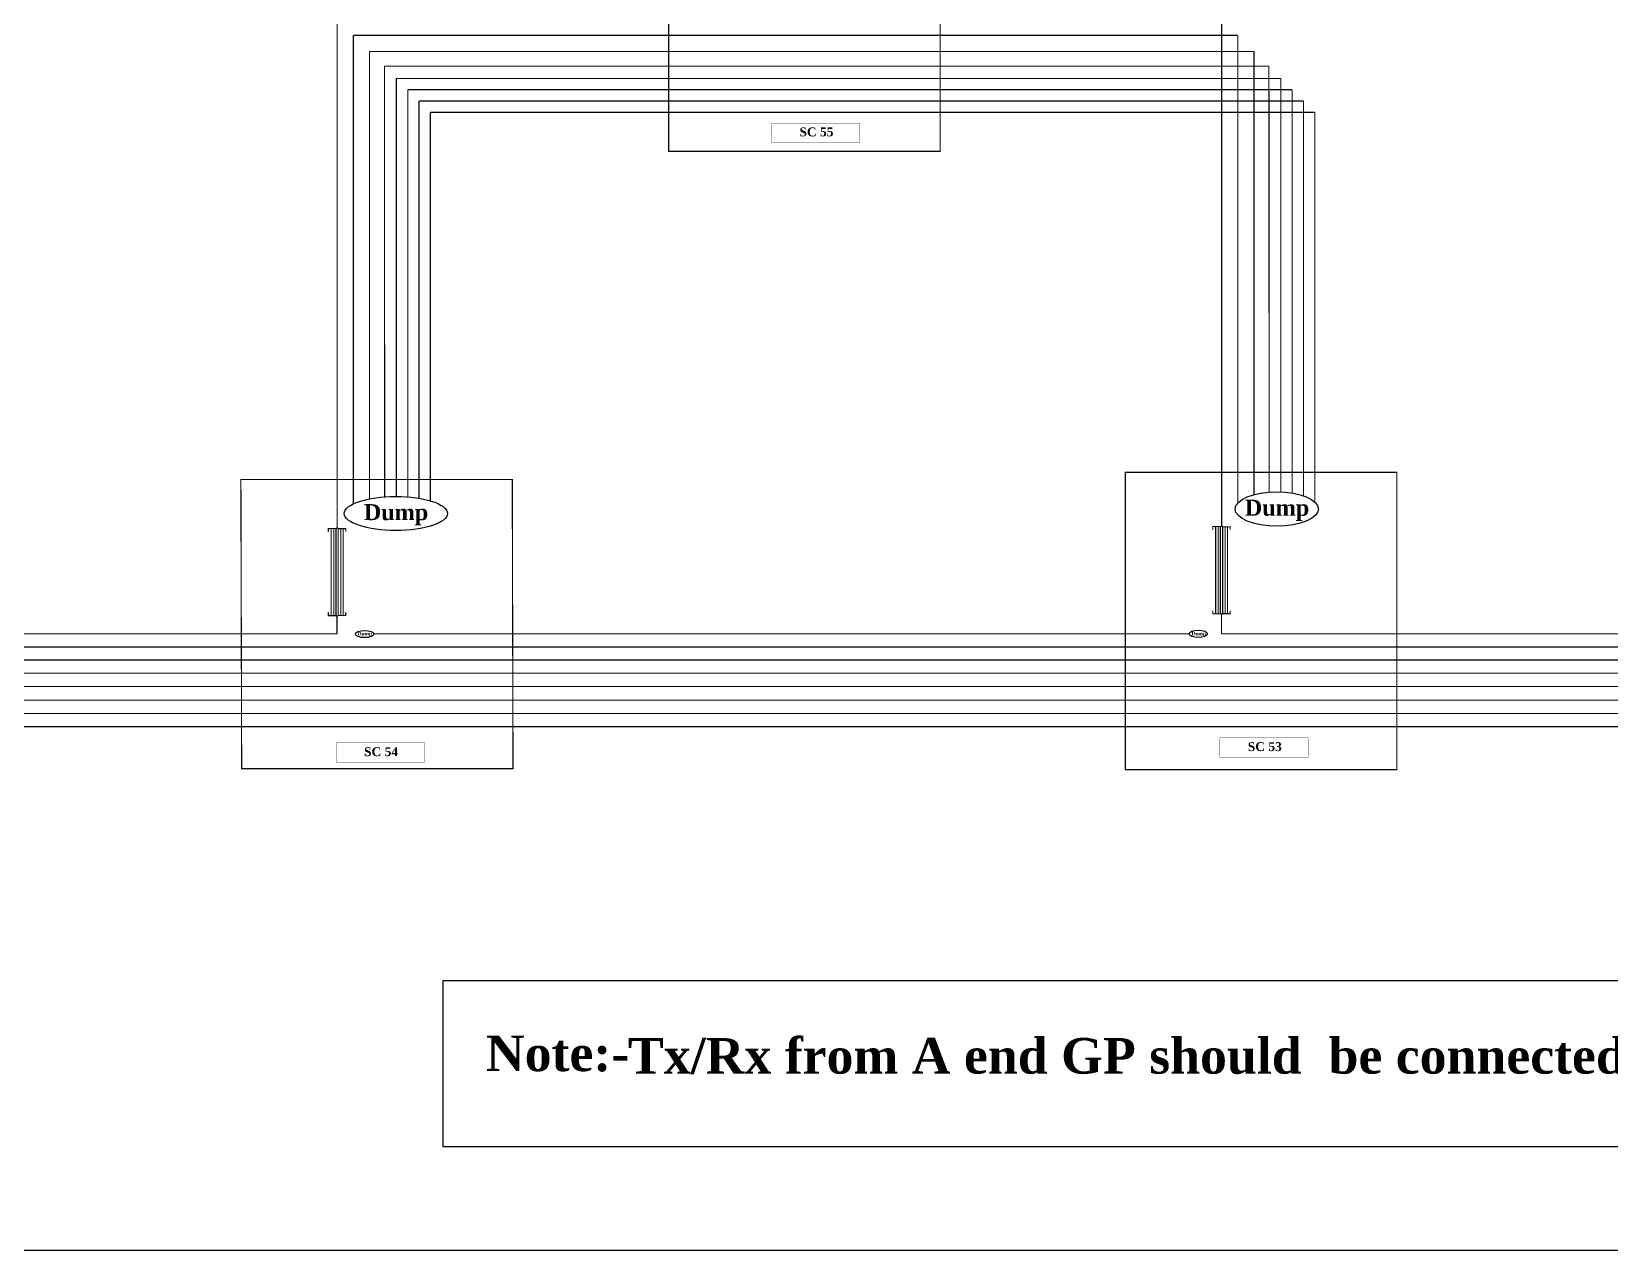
# Model space of a CAD drawing. Header units: millimetres. Extents: x 2546 to 121892, y 3367 to 58294.
# Drawn here: x 69011 to 89869, y 3367 to 19459 of the extents above; entities that cross this region are included whole.
import ezdxf

# ---------------------------------------------------------------- set-up
doc = ezdxf.new("R2010")
doc.units = ezdxf.units.MM
doc.layers.add('TAMPLATE', color=7, linetype='Continuous')
doc.styles.get("Standard").update_dxf_attribs({"font": 'timesbd.ttf'})

msp = doc.modelspace()

# ---------------------------------------------------------------- linework, layer by layer
for points in [[(2546, 58294), (121892, 58294), (121892, 3367), (2546, 3367)], [(74447, 6930), (100720, 6930), (100720, 4735), (74447, 4735)]]:
    msp.add_lwpolyline(points, close=True)
for points, const_width in [([(77428, 21125), (81014, 21125), (81014, 17879), (77428, 17879)], 15), ([(78786, 18252), (79954, 18252), (79954, 17996), (78786, 17996)], 5), ([(83461, 13640), (87046, 13640), (87046, 9715), (83461, 9715)], 15), ([(71776, 13546), (75361, 13546), (75371, 9727), (71786, 9728)], 15), ([(73034, 10069), (74202, 10069), (74202, 9813), (73034, 9813)], 5), ([(84708, 10136), (85876, 10136), (85876, 9881), (84708, 9881)], 5)]:
    msp.add_lwpolyline(points, close=True, dxfattribs=dict(const_width=const_width))
at = {"color": 150, "const_width": 15}
for points in [[(73047, 15725), (73047, 19624)], [(84732, 15725), (84732, 19624)], [(73047, 12945), (73047, 15725)], [(84732, 12972), (84732, 15725)], [(72968, 12899), (72968, 11748)], [(84653, 12924), (84653, 11773)], [(73046, 11507), (73046, 11701)], [(84731, 11507), (84731, 11726)], [(67456, 11508), (73046, 11507)], [(73531, 11507), (84305, 11507)], [(84731, 11507), (91690, 11507)]]:
    msp.add_lwpolyline(points, dxfattribs=at)
at = {"color": 164, "const_width": 15}
for points in [[(84946, 19411), (73261, 19411)], [(73261, 15725), (73261, 19411)], [(84946, 15725), (84946, 19411)], [(73261, 13224), (73261, 15725)], [(84946, 13235), (84946, 15725)], [(60222, 11335), (104743, 11335)]]:
    msp.add_lwpolyline(points, dxfattribs=at)
at = {"color": 30, "true_color": 0xf8991e, "const_width": 15}
for points in [[(85160, 19197), (73475, 19197)], [(73475, 15725), (73475, 19197)], [(85160, 15725), (85160, 19197)], [(73475, 13288), (73475, 15725)], [(85160, 13344), (85160, 15725)], [(42462, 11162), (104743, 11162)]]:
    msp.add_lwpolyline(points, dxfattribs=at)
at = {"color": 1, "const_width": 15}
for points in [[(73674, 15725), (73672, 19002)], [(85357, 19002), (73672, 19002)], [(85359, 15725), (85357, 19002)], [(30637, 17205), (37371, 17205), (37371, 10989), (104743, 10989)], [(73676, 13316), (73674, 15725)], [(85360, 13377), (85359, 15725)]]:
    msp.add_lwpolyline(points, dxfattribs=at)
at = {"color": 85, "true_color": 0x58ba48, "const_width": 15}
for points in [[(85515, 18841), (73830, 18841)], [(73830, 15725), (73830, 18841)], [(85515, 15725), (85515, 18841)], [(30645, 17029), (37556, 17029), (37556, 10813), (104743, 10813)], [(73830, 13322), (73830, 15725)], [(85515, 13380), (85515, 15725)]]:
    msp.add_lwpolyline(points, dxfattribs=at)
at = {"color": 82, "const_width": 15}
for points in [[(85664, 18692), (73980, 18692)], [(73980, 15725), (73980, 18692)], [(85664, 15725), (85664, 18692)], [(30645, 16848), (37737, 16848), (37737, 10632), (104743, 10632)], [(73980, 13316), (73980, 15725)], [(85664, 13365), (85664, 15725)], [(73032, 12899), (73032, 11748)], [(84716, 12924), (84716, 11773)]]:
    msp.add_lwpolyline(points, dxfattribs=at)
at = {"color": 32, "true_color": 0xcd6928, "const_width": 15}
for points in [[(74129, 15725), (74129, 18543)], [(85814, 18543), (74129, 18543)], [(85814, 15725), (85814, 18543)], [(74129, 13298), (74129, 15725)], [(85815, 13328), (85814, 15725)]]:
    msp.add_lwpolyline(points, dxfattribs=at)
at = {"color": 22, "const_width": 15}
for points in [[(85963, 18393), (74278, 18393)], [(74278, 15725), (74278, 18393)], [(85963, 15725), (85963, 18393)], [(30645, 16499), (38086, 16499), (38086, 10283), (104743, 10283)], [(74278, 13264), (74278, 15725)], [(85963, 13248), (85963, 15725)], [(73061, 12897), (73061, 11750)], [(84746, 12922), (84746, 11775)]]:
    msp.add_lwpolyline(points, dxfattribs=at)
at = {"color": 32, "true_color": 0xcd6928}
msp.add_lwpolyline([(104743, 10456, 15, 15, 0), (37913, 10456, 15, 15, 0), (37913, 16672, 15, 15, 0), (30645, 16672, 0, 0, 0)], format="xyseb", dxfattribs=at)
at = {"const_width": 15}
for points in [[(73161, 12857), (73161, 12897), (73059, 12897), (73047, 12913), (73047, 12947)], [(84732, 12938), (84722, 12924), (84616, 12924), (84616, 12881)], [(84846, 12882), (84846, 12922), (84743, 12922), (84732, 12938), (84732, 12972)], [(73047, 12913), (73038, 12899), (72931, 12899), (72931, 12856)], [(73046, 11734), (73037, 11748), (72931, 11748), (72931, 11791)], [(73160, 11790), (73161, 11750), (73058, 11750), (73046, 11734), (73046, 11701)], [(84731, 11759), (84722, 11773), (84615, 11773), (84615, 11816)], [(84845, 11815), (84845, 11775), (84743, 11775), (84731, 11759), (84731, 11726)]]:
    msp.add_lwpolyline(points, dxfattribs=at)
at = {"color": 30, "true_color": 0xf26722, "const_width": 15}
for points in [[(73003, 12899), (73003, 11748)], [(84687, 12924), (84687, 11773)]]:
    msp.add_lwpolyline(points, dxfattribs=at)
at = {"color": 253, "const_width": 15}
for points in [[(73096, 12897), (73096, 11750)], [(84780, 12922), (84780, 11775)]]:
    msp.add_lwpolyline(points, dxfattribs=at)
at = {"color": 9, "const_width": 15}
for points in [[(73126, 12897), (73126, 11750)], [(84810, 12922), (84810, 11775)]]:
    msp.add_lwpolyline(points, dxfattribs=at)
for centre, major_axis, ratio in [((85461, 13156), (-551, 0), 0.408327), ((73823, 13097), (-682, 0), 0.329722), ((73410, 11505), (-121, 0), 0.39168), ((84425, 11508), (-121, 0), 0.39168)]:
    msp.add_ellipse(centre, major_axis=major_axis, ratio=ratio)

# ---------------------------------------------------------------- texts
at = {"layer": 'TAMPLATE'}
for s, height, p in [('SC 55', 117.6, (79155, 18076)), ('Dump', 211.5, (73399, 13009)), ('Dump', 211.5, (85038, 13068)), ('Dump', 46.5, (73319, 11486)), ('Dump', 46.5, (84335, 11488)), ('SC 53', 117.6, (85078, 9960)), ('SC 54', 117.6, (73403, 9893))]:
    msp.add_text(s, height=height, dxfattribs=at).set_placement(p)
at = {"layer": 'TAMPLATE', "lineweight": 5}
for s, height, p in [('Note:-', 470.3, (75012, 5734)), ('Tx/Rx from A end GP should  be connected to Rx/Tx of Z end GP respectively', 470.34, (76889, 5701))]:
    msp.add_text(s, height=height, dxfattribs=at).set_placement(p)

doc.saveas('drawing.dxf')
